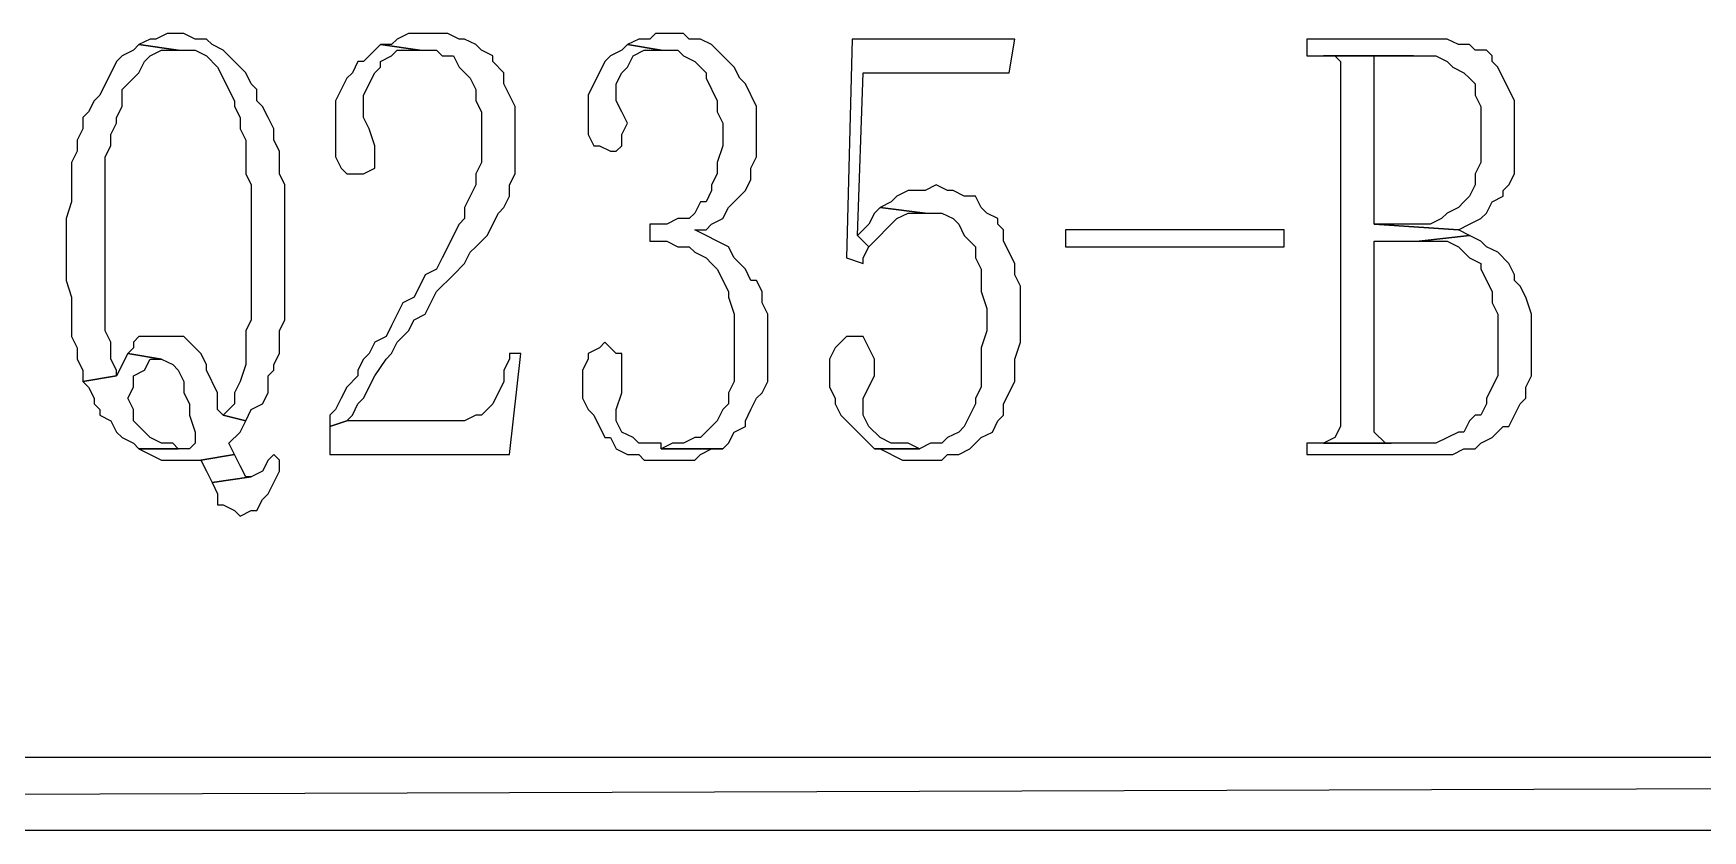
# Model space of a CAD drawing. Extents: x -15.4 to 0.8, y 0.3 to 11.8.
# Drawn here: x -1.5961 to -1.3484, y 1.3286 to 1.4469 of the extents above; entities that cross this region are included whole.
import ezdxf

# ---------------------------------------------------------------- set-up
doc = ezdxf.new("R2010")
doc.units = 0
doc.header["$MEASUREMENT"] = 0
doc.linetypes.add('AUSGEZOGEN', pattern=[0])
doc.layers.get('0').update_dxf_attribs({"linetype": 'AUSGEZOGEN'})

msp = doc.modelspace()

# ---------------------------------------------------------------- linework, layer by layer
for points in [[(-1.58045, 1.44523), (-1.58128, 1.4444), (-1.58128, 1.4444), (-1.58295, 1.44356), (-1.58295, 1.44356), (-1.58378, 1.44273), (-1.58378, 1.44273), (-1.58628, 1.43773), (-1.58628, 1.43773), (-1.58711, 1.4369), (-1.58711, 1.4369), (-1.58795, 1.43523), (-1.58795, 1.43523), (-1.58878, 1.4344), (-1.58878, 1.4344), (-1.58878, 1.43273), (-1.58878, 1.43273), (-1.58961, 1.43106), (-1.58961, 1.43106), (-1.58961, 1.4294), (-1.58961, 1.4294), (-1.59045, 1.42773), (-1.59045, 1.42773), (-1.59045, 1.4219), (-1.59045, 1.4219), (-1.59128, 1.4194), (-1.59128, 1.4194), (-1.59128, 1.41023), (-1.59128, 1.41023), (-1.59045, 1.40773), (-1.59045, 1.40773), (-1.59045, 1.4019), (-1.59045, 1.4019), (-1.58961, 1.40023), (-1.58961, 1.40023), (-1.58961, 1.39856), (-1.58961, 1.39856), (-1.58878, 1.3969), (-1.58878, 1.3969), (-1.58878, 1.39523), (-1.58878, 1.39523), (-1.58378, 1.39606), (-1.58378, 1.39606), (-1.58378, 1.3969), (-1.58378, 1.3969), (-1.58461, 1.39856), (-1.58461, 1.39856), (-1.58461, 1.40106), (-1.58461, 1.40106), (-1.58545, 1.40273), (-1.58545, 1.40273), (-1.58545, 1.42856), (-1.58545, 1.42856), (-1.58461, 1.43023), (-1.58461, 1.43023), (-1.58461, 1.4319), (-1.58461, 1.4319), (-1.58378, 1.43356), (-1.58378, 1.43356), (-1.58378, 1.4344), (-1.58378, 1.4344), (-1.58295, 1.43606), (-1.58295, 1.43606), (-1.58295, 1.43856), (-1.58295, 1.43856), (-1.58128, 1.44023), (-1.58128, 1.44023), (-1.58045, 1.44106), (-1.58045, 1.44106), (-1.57961, 1.44273), (-1.57961, 1.44273), (-1.57878, 1.44356), (-1.57878, 1.44356), (-1.57711, 1.4444), (-1.57711, 1.4444), (-1.57461, 1.4444), (-1.58045, 1.44523)], [(-1.57461, 1.4469), (-1.57628, 1.4469), (-1.57628, 1.4469), (-1.57795, 1.44606), (-1.57795, 1.44606), (-1.57878, 1.44606), (-1.57878, 1.44606), (-1.58045, 1.44523), (-1.58045, 1.44523), (-1.57461, 1.4444), (-1.57461, 1.4444), (-1.57211, 1.4444), (-1.57211, 1.4444), (-1.57045, 1.44356), (-1.57045, 1.44356), (-1.56878, 1.4419), (-1.56878, 1.4419), (-1.56628, 1.4369), (-1.56628, 1.4369), (-1.56628, 1.43606), (-1.56628, 1.43606), (-1.56545, 1.4344), (-1.56545, 1.4344), (-1.56545, 1.43273), (-1.56545, 1.43273), (-1.56461, 1.43106), (-1.56461, 1.43106), (-1.56461, 1.42606), (-1.56461, 1.42606), (-1.56378, 1.4244), (-1.56378, 1.4244), (-1.56378, 1.4044), (-1.56378, 1.4044), (-1.56461, 1.40273), (-1.56461, 1.40273), (-1.56461, 1.39773), (-1.56461, 1.39773), (-1.56545, 1.39523), (-1.56545, 1.39523), (-1.56628, 1.39356), (-1.56628, 1.39356), (-1.56628, 1.3919), (-1.56628, 1.3919), (-1.56711, 1.39106), (-1.56711, 1.39106), (-1.56795, 1.39023), (-1.56795, 1.39023), (-1.56461, 1.3894), (-1.56461, 1.3894), (-1.56378, 1.39106), (-1.56378, 1.39106), (-1.56211, 1.3919), (-1.56211, 1.3919), (-1.56128, 1.39356), (-1.56128, 1.39356), (-1.56128, 1.39606), (-1.56128, 1.39606), (-1.56045, 1.3969), (-1.56045, 1.3969), (-1.56045, 1.39773), (-1.56045, 1.39773), (-1.55961, 1.3994), (-1.55961, 1.3994), (-1.55961, 1.40273), (-1.55961, 1.40273), (-1.55878, 1.4044), (-1.55878, 1.4044), (-1.55878, 1.4244), (-1.55878, 1.4244), (-1.55961, 1.42606), (-1.55961, 1.42606), (-1.55961, 1.4294), (-1.55961, 1.4294), (-1.56045, 1.43106), (-1.56045, 1.43106), (-1.56045, 1.43273), (-1.56045, 1.43273), (-1.56128, 1.4344), (-1.56128, 1.4344), (-1.56211, 1.43606), (-1.56211, 1.43606), (-1.56295, 1.4369), (-1.56295, 1.4369), (-1.56295, 1.43856), (-1.56295, 1.43856), (-1.56378, 1.4394), (-1.56378, 1.4394), (-1.56461, 1.44106), (-1.56461, 1.44106), (-1.56711, 1.44356), (-1.56711, 1.44356), (-1.56795, 1.4444), (-1.56795, 1.4444), (-1.56961, 1.44523), (-1.56961, 1.44523), (-1.57045, 1.44606), (-1.57045, 1.44606), (-1.57211, 1.44606), (-1.57211, 1.44606), (-1.57378, 1.4469), (-1.57461, 1.4469)], [(-1.53795, 1.4469), (-1.54045, 1.4469), (-1.54045, 1.4469), (-1.54211, 1.44606), (-1.54211, 1.44606), (-1.54295, 1.44523), (-1.54295, 1.44523), (-1.54461, 1.44523), (-1.54461, 1.44523), (-1.53878, 1.4444), (-1.53878, 1.4444), (-1.53628, 1.4444), (-1.53628, 1.4444), (-1.53545, 1.44356), (-1.53545, 1.44356), (-1.53378, 1.44356), (-1.53378, 1.44356), (-1.53295, 1.4419), (-1.53295, 1.4419), (-1.53128, 1.44023), (-1.53128, 1.44023), (-1.53045, 1.43856), (-1.53045, 1.43856), (-1.53045, 1.4369), (-1.53045, 1.4369), (-1.52961, 1.43523), (-1.52961, 1.43523), (-1.52961, 1.42773), (-1.52961, 1.42773), (-1.53045, 1.42606), (-1.53045, 1.42606), (-1.53045, 1.4244), (-1.53045, 1.4244), (-1.53128, 1.42273), (-1.53128, 1.42273), (-1.53211, 1.42106), (-1.53211, 1.42106), (-1.53211, 1.4194), (-1.53211, 1.4194), (-1.53295, 1.41856), (-1.53295, 1.41856), (-1.53545, 1.41356), (-1.53545, 1.41356), (-1.53628, 1.4119), (-1.53628, 1.4119), (-1.53795, 1.41106), (-1.53795, 1.41106), (-1.53961, 1.40773), (-1.53961, 1.40773), (-1.54128, 1.4069), (-1.54128, 1.4069), (-1.54295, 1.40356), (-1.54295, 1.40356), (-1.54378, 1.4019), (-1.54378, 1.4019), (-1.54545, 1.40106), (-1.54545, 1.40106), (-1.54628, 1.3994), (-1.54628, 1.3994), (-1.54711, 1.39856), (-1.54711, 1.39856), (-1.54795, 1.3969), (-1.54795, 1.3969), (-1.54795, 1.39606), (-1.54795, 1.39606), (-1.54961, 1.3944), (-1.54961, 1.3944), (-1.55045, 1.39273), (-1.55045, 1.39273), (-1.55128, 1.39106), (-1.55128, 1.39106), (-1.55211, 1.39023), (-1.55211, 1.39023), (-1.55211, 1.38856), (-1.55211, 1.38856), (-1.54961, 1.3894), (-1.54961, 1.3894), (-1.54878, 1.39023), (-1.54878, 1.39023), (-1.54795, 1.3919), (-1.54795, 1.3919), (-1.54711, 1.39273), (-1.54711, 1.39273), (-1.54545, 1.39606), (-1.54545, 1.39606), (-1.54378, 1.39856), (-1.54378, 1.39856), (-1.54295, 1.3994), (-1.54295, 1.3994), (-1.54211, 1.40106), (-1.54211, 1.40106), (-1.54128, 1.4019), (-1.54128, 1.4019), (-1.54045, 1.40273), (-1.54045, 1.40273), (-1.53961, 1.4044), (-1.53961, 1.4044), (-1.53795, 1.40523), (-1.53795, 1.40523), (-1.53628, 1.40856), (-1.53628, 1.40856), (-1.53378, 1.41106), (-1.53378, 1.41106), (-1.53211, 1.41273), (-1.53211, 1.41273), (-1.53128, 1.4144), (-1.53128, 1.4144), (-1.53045, 1.41523), (-1.53045, 1.41523), (-1.52878, 1.4169), (-1.52878, 1.4169), (-1.52711, 1.42023), (-1.52711, 1.42023), (-1.52628, 1.42106), (-1.52628, 1.42106), (-1.52545, 1.42273), (-1.52545, 1.42273), (-1.52545, 1.4244), (-1.52545, 1.4244), (-1.52461, 1.42606), (-1.52461, 1.42606), (-1.52461, 1.43606), (-1.52461, 1.43606), (-1.52628, 1.4394), (-1.52628, 1.4394), (-1.52628, 1.44106), (-1.52628, 1.44106), (-1.52795, 1.44273), (-1.52795, 1.44273), (-1.52795, 1.44356), (-1.52795, 1.44356), (-1.52961, 1.4444), (-1.52961, 1.4444), (-1.53045, 1.44523), (-1.53045, 1.44523), (-1.53211, 1.44606), (-1.53211, 1.44606), (-1.53295, 1.44606), (-1.53295, 1.44606), (-1.53461, 1.4469), (-1.53461, 1.4469), (-1.53628, 1.4469), (-1.53795, 1.4469)], [(-1.54461, 1.44523), (-1.54628, 1.44356), (-1.54628, 1.44356), (-1.54711, 1.44273), (-1.54711, 1.44273), (-1.54795, 1.44273), (-1.54795, 1.44273), (-1.54878, 1.44106), (-1.54878, 1.44106), (-1.54961, 1.44023), (-1.54961, 1.44023), (-1.55045, 1.43856), (-1.55045, 1.43856), (-1.55128, 1.4369), (-1.55128, 1.4369), (-1.55128, 1.42856), (-1.55128, 1.42856), (-1.55045, 1.4269), (-1.55045, 1.4269), (-1.54961, 1.42606), (-1.54961, 1.42606), (-1.54711, 1.42606), (-1.54711, 1.42606), (-1.54545, 1.4269), (-1.54545, 1.4269), (-1.54545, 1.43023), (-1.54545, 1.43023), (-1.54628, 1.43273), (-1.54628, 1.43273), (-1.54711, 1.4344), (-1.54711, 1.4344), (-1.54711, 1.43773), (-1.54711, 1.43773), (-1.54545, 1.44106), (-1.54545, 1.44106), (-1.54461, 1.4419), (-1.54461, 1.4419), (-1.54461, 1.44273), (-1.54461, 1.44273), (-1.54295, 1.44356), (-1.54295, 1.44356), (-1.54211, 1.4444), (-1.54211, 1.4444), (-1.53878, 1.4444), (-1.54461, 1.44523)], [(-1.50795, 1.44523), (-1.50878, 1.4444), (-1.50878, 1.4444), (-1.51045, 1.44356), (-1.51045, 1.44356), (-1.51128, 1.44273), (-1.51128, 1.44273), (-1.51378, 1.43773), (-1.51378, 1.43773), (-1.51378, 1.4319), (-1.51378, 1.4319), (-1.51295, 1.43023), (-1.51295, 1.43023), (-1.51211, 1.43023), (-1.51211, 1.43023), (-1.51045, 1.4294), (-1.51045, 1.4294), (-1.50961, 1.4294), (-1.50961, 1.4294), (-1.50878, 1.43023), (-1.50878, 1.43023), (-1.50878, 1.4319), (-1.50878, 1.4319), (-1.50795, 1.43356), (-1.50795, 1.43356), (-1.50878, 1.43523), (-1.50878, 1.43523), (-1.50961, 1.4369), (-1.50961, 1.4369), (-1.50961, 1.4394), (-1.50961, 1.4394), (-1.50878, 1.44106), (-1.50878, 1.44106), (-1.50795, 1.4419), (-1.50795, 1.4419), (-1.50711, 1.44356), (-1.50711, 1.44356), (-1.50545, 1.4444), (-1.50545, 1.4444), (-1.50295, 1.4444), (-1.50795, 1.44523)], [(-1.50128, 1.4469), (-1.50378, 1.4469), (-1.50378, 1.4469), (-1.50461, 1.44606), (-1.50461, 1.44606), (-1.50628, 1.44606), (-1.50628, 1.44606), (-1.50795, 1.44523), (-1.50795, 1.44523), (-1.50295, 1.4444), (-1.50295, 1.4444), (-1.50045, 1.4444), (-1.50045, 1.4444), (-1.49961, 1.44356), (-1.49961, 1.44356), (-1.49795, 1.44273), (-1.49795, 1.44273), (-1.49628, 1.44106), (-1.49628, 1.44106), (-1.49628, 1.44023), (-1.49628, 1.44023), (-1.49461, 1.4369), (-1.49461, 1.4369), (-1.49461, 1.43523), (-1.49461, 1.43523), (-1.49378, 1.43356), (-1.49378, 1.43356), (-1.49378, 1.43023), (-1.49378, 1.43023), (-1.49461, 1.42773), (-1.49461, 1.42773), (-1.49461, 1.42606), (-1.49461, 1.42606), (-1.49545, 1.4244), (-1.49545, 1.4244), (-1.49545, 1.42356), (-1.49545, 1.42356), (-1.49628, 1.4219), (-1.49628, 1.4219), (-1.49711, 1.4219), (-1.49711, 1.4219), (-1.49795, 1.42023), (-1.49795, 1.42023), (-1.49878, 1.4194), (-1.49878, 1.4194), (-1.50045, 1.4194), (-1.50045, 1.4194), (-1.50211, 1.41856), (-1.50211, 1.41856), (-1.50461, 1.41856), (-1.50461, 1.41856), (-1.50461, 1.41606), (-1.50461, 1.41606), (-1.50211, 1.41606), (-1.50211, 1.41606), (-1.50045, 1.41523), (-1.50045, 1.41523), (-1.49878, 1.41523), (-1.49878, 1.41523), (-1.49795, 1.4144), (-1.49795, 1.4144), (-1.49628, 1.41356), (-1.49628, 1.41356), (-1.49545, 1.41273), (-1.49545, 1.41273), (-1.49461, 1.4119), (-1.49461, 1.4119), (-1.49295, 1.40856), (-1.49295, 1.40856), (-1.49295, 1.40773), (-1.49295, 1.40773), (-1.49211, 1.40523), (-1.49211, 1.40523), (-1.49211, 1.39523), (-1.49211, 1.39523), (-1.49295, 1.39356), (-1.49295, 1.39356), (-1.49295, 1.3919), (-1.49295, 1.3919), (-1.49378, 1.39106), (-1.49378, 1.39106), (-1.49461, 1.3894), (-1.49461, 1.3894), (-1.49711, 1.3869), (-1.49711, 1.3869), (-1.49795, 1.3869), (-1.49795, 1.3869), (-1.49961, 1.38606), (-1.49961, 1.38606), (-1.50128, 1.38606), (-1.50128, 1.38606), (-1.50295, 1.38523), (-1.50295, 1.38523), (-1.49378, 1.38523), (-1.49378, 1.38523), (-1.49295, 1.38606), (-1.49295, 1.38606), (-1.49211, 1.38773), (-1.49211, 1.38773), (-1.49045, 1.38856), (-1.49045, 1.38856), (-1.49045, 1.3894), (-1.49045, 1.3894), (-1.48961, 1.39106), (-1.48961, 1.39106), (-1.48878, 1.39273), (-1.48878, 1.39273), (-1.48795, 1.39356), (-1.48795, 1.39356), (-1.48711, 1.39523), (-1.48711, 1.39523), (-1.48711, 1.40523), (-1.48711, 1.40523), (-1.48795, 1.4069), (-1.48795, 1.4069), (-1.48795, 1.40856), (-1.48795, 1.40856), (-1.48878, 1.41023), (-1.48878, 1.41023), (-1.48961, 1.41023), (-1.48961, 1.41023), (-1.49045, 1.4119), (-1.49045, 1.4119), (-1.49128, 1.41273), (-1.49128, 1.41273), (-1.49211, 1.41356), (-1.49211, 1.41356), (-1.49295, 1.41523), (-1.49295, 1.41523), (-1.49795, 1.41773), (-1.49795, 1.41773), (-1.49628, 1.41773), (-1.49628, 1.41773), (-1.49545, 1.41856), (-1.49545, 1.41856), (-1.49378, 1.4194), (-1.49378, 1.4194), (-1.49295, 1.42106), (-1.49295, 1.42106), (-1.49211, 1.4219), (-1.49211, 1.4219), (-1.49045, 1.42356), (-1.49045, 1.42356), (-1.48961, 1.42523), (-1.48961, 1.42523), (-1.48961, 1.4269), (-1.48961, 1.4269), (-1.48878, 1.42856), (-1.48878, 1.42856), (-1.48878, 1.43606), (-1.48878, 1.43606), (-1.49045, 1.4394), (-1.49045, 1.4394), (-1.49128, 1.44023), (-1.49128, 1.44023), (-1.49211, 1.4419), (-1.49211, 1.4419), (-1.49378, 1.44356), (-1.49378, 1.44356), (-1.49461, 1.4444), (-1.49461, 1.4444), (-1.49545, 1.44523), (-1.49545, 1.44523), (-1.49711, 1.44606), (-1.49711, 1.44606), (-1.49878, 1.44606), (-1.49878, 1.44606), (-1.49961, 1.4469), (-1.50128, 1.4469)], [(-1.45045, 1.44606), (-1.47461, 1.44606), (-1.47461, 1.44606), (-1.47545, 1.41356), (-1.47545, 1.41356), (-1.47295, 1.41273), (-1.47295, 1.41273), (-1.47295, 1.41356), (-1.47295, 1.41356), (-1.47211, 1.41523), (-1.47211, 1.41523), (-1.47378, 1.4169), (-1.47378, 1.4169), (-1.47295, 1.44106), (-1.47295, 1.44106), (-1.45128, 1.44106), (-1.45045, 1.44606)], [(-1.38961, 1.44606), (-1.40711, 1.44606), (-1.40711, 1.44606), (-1.40711, 1.44356), (-1.40711, 1.44356), (-1.38795, 1.44356), (-1.38795, 1.44356), (-1.38628, 1.44273), (-1.38628, 1.44273), (-1.38545, 1.4419), (-1.38545, 1.4419), (-1.38378, 1.44106), (-1.38378, 1.44106), (-1.38295, 1.44023), (-1.38295, 1.44023), (-1.38211, 1.4394), (-1.38211, 1.4394), (-1.38211, 1.43773), (-1.38211, 1.43773), (-1.38128, 1.43606), (-1.38128, 1.43606), (-1.38128, 1.42773), (-1.38128, 1.42773), (-1.38211, 1.42606), (-1.38211, 1.42606), (-1.38211, 1.4244), (-1.38211, 1.4244), (-1.38295, 1.42273), (-1.38295, 1.42273), (-1.38378, 1.4219), (-1.38378, 1.4219), (-1.38461, 1.42106), (-1.38461, 1.42106), (-1.38628, 1.42023), (-1.38628, 1.42023), (-1.38711, 1.4194), (-1.38711, 1.4194), (-1.38878, 1.41856), (-1.38878, 1.41856), (-1.39711, 1.41856), (-1.39711, 1.41856), (-1.38461, 1.41773), (-1.38461, 1.41773), (-1.38295, 1.41856), (-1.38295, 1.41856), (-1.38128, 1.4194), (-1.38128, 1.4194), (-1.38045, 1.42023), (-1.38045, 1.42023), (-1.37961, 1.4219), (-1.37961, 1.4219), (-1.37795, 1.42273), (-1.37795, 1.42273), (-1.37795, 1.42356), (-1.37795, 1.42356), (-1.37711, 1.4244), (-1.37711, 1.4244), (-1.37628, 1.42606), (-1.37628, 1.42606), (-1.37628, 1.4369), (-1.37628, 1.4369), (-1.37878, 1.4419), (-1.37878, 1.4419), (-1.37961, 1.44273), (-1.37961, 1.44273), (-1.37961, 1.44356), (-1.37961, 1.44356), (-1.38045, 1.4444), (-1.38045, 1.4444), (-1.38211, 1.4444), (-1.38211, 1.4444), (-1.38295, 1.44523), (-1.38295, 1.44523), (-1.38461, 1.44523), (-1.38461, 1.44523), (-1.38628, 1.44606), (-1.38628, 1.44606), (-1.38795, 1.44606), (-1.38961, 1.44606)], [(-1.40461, 1.44356), (-1.40295, 1.44356), (-1.40295, 1.44356), (-1.40211, 1.44273), (-1.40211, 1.44273), (-1.40211, 1.38856), (-1.40211, 1.38856), (-1.40295, 1.3869), (-1.40295, 1.3869), (-1.40461, 1.38606), (-1.40461, 1.38606), (-1.39461, 1.38606), (-1.39461, 1.38606), (-1.39545, 1.38606), (-1.39545, 1.38606), (-1.39711, 1.38773), (-1.39711, 1.38773), (-1.39711, 1.41606), (-1.39711, 1.41606), (-1.39045, 1.41606), (-1.39045, 1.41606), (-1.38295, 1.4169), (-1.38295, 1.4169), (-1.38461, 1.41773), (-1.38461, 1.41773), (-1.39711, 1.41856), (-1.39711, 1.41856), (-1.39711, 1.44356), (-1.39711, 1.44356), (-1.39128, 1.44356), (-1.40461, 1.44356)], [(-1.46211, 1.4244), (-1.46378, 1.42356), (-1.46378, 1.42356), (-1.46628, 1.42356), (-1.46628, 1.42356), (-1.46795, 1.42273), (-1.46795, 1.42273), (-1.46878, 1.4219), (-1.46878, 1.4219), (-1.47045, 1.42106), (-1.47045, 1.42106), (-1.46378, 1.42023), (-1.46378, 1.42023), (-1.46128, 1.42023), (-1.46128, 1.42023), (-1.45961, 1.4194), (-1.45961, 1.4194), (-1.45878, 1.41856), (-1.45878, 1.41856), (-1.45795, 1.4169), (-1.45795, 1.4169), (-1.45711, 1.41606), (-1.45711, 1.41606), (-1.45628, 1.41523), (-1.45628, 1.41523), (-1.45628, 1.41356), (-1.45628, 1.41356), (-1.45545, 1.4119), (-1.45545, 1.4119), (-1.45545, 1.40856), (-1.45545, 1.40856), (-1.45461, 1.40606), (-1.45461, 1.40606), (-1.45461, 1.40273), (-1.45461, 1.40273), (-1.45545, 1.40023), (-1.45545, 1.40023), (-1.45545, 1.3944), (-1.45545, 1.3944), (-1.45628, 1.39273), (-1.45628, 1.39273), (-1.45628, 1.3919), (-1.45628, 1.3919), (-1.45711, 1.39023), (-1.45711, 1.39023), (-1.45795, 1.38856), (-1.45795, 1.38856), (-1.45878, 1.38773), (-1.45878, 1.38773), (-1.46045, 1.3869), (-1.46045, 1.3869), (-1.46128, 1.38606), (-1.46128, 1.38606), (-1.46295, 1.38606), (-1.46295, 1.38606), (-1.46461, 1.38523), (-1.46461, 1.38523), (-1.47128, 1.38523), (-1.47128, 1.38523), (-1.47045, 1.38523), (-1.47045, 1.38523), (-1.46711, 1.38356), (-1.46711, 1.38356), (-1.46128, 1.38356), (-1.46128, 1.38356), (-1.46045, 1.3844), (-1.46045, 1.3844), (-1.45878, 1.3844), (-1.45878, 1.3844), (-1.45711, 1.38523), (-1.45711, 1.38523), (-1.45628, 1.38606), (-1.45628, 1.38606), (-1.45545, 1.3869), (-1.45545, 1.3869), (-1.45378, 1.38773), (-1.45378, 1.38773), (-1.45295, 1.3894), (-1.45295, 1.3894), (-1.45211, 1.39023), (-1.45211, 1.39023), (-1.45211, 1.3919), (-1.45211, 1.3919), (-1.45045, 1.39523), (-1.45045, 1.39523), (-1.45045, 1.39856), (-1.45045, 1.39856), (-1.44961, 1.40106), (-1.44961, 1.40106), (-1.44961, 1.4094), (-1.44961, 1.4094), (-1.45045, 1.41106), (-1.45045, 1.41106), (-1.45045, 1.41273), (-1.45045, 1.41273), (-1.45211, 1.41606), (-1.45211, 1.41606), (-1.45211, 1.41773), (-1.45211, 1.41773), (-1.45295, 1.41856), (-1.45295, 1.41856), (-1.45295, 1.4194), (-1.45295, 1.4194), (-1.45461, 1.42023), (-1.45461, 1.42023), (-1.45545, 1.42106), (-1.45545, 1.42106), (-1.45628, 1.42273), (-1.45628, 1.42273), (-1.45795, 1.42273), (-1.45795, 1.42273), (-1.45961, 1.42356), (-1.45961, 1.42356), (-1.46045, 1.42356), (-1.46211, 1.4244)], [(-1.47045, 1.42106), (-1.47128, 1.42023), (-1.47128, 1.42023), (-1.47211, 1.41856), (-1.47211, 1.41856), (-1.47378, 1.4169), (-1.47378, 1.4169), (-1.47211, 1.41523), (-1.47211, 1.41523), (-1.46795, 1.4194), (-1.46795, 1.4194), (-1.46628, 1.42023), (-1.46628, 1.42023), (-1.46378, 1.42023), (-1.47045, 1.42106)], [(-1.41045, 1.41523), (-1.41045, 1.41773), (-1.41045, 1.41773), (-1.44295, 1.41773), (-1.44295, 1.41773), (-1.44295, 1.41523), (-1.44295, 1.41523), (-1.41045, 1.41523), (-1.41045, 1.41523)], [(-1.38295, 1.4169), (-1.39045, 1.41606), (-1.39045, 1.41606), (-1.38628, 1.41606), (-1.38628, 1.41606), (-1.38461, 1.41523), (-1.38461, 1.41523), (-1.38378, 1.4144), (-1.38378, 1.4144), (-1.38295, 1.41356), (-1.38295, 1.41356), (-1.38128, 1.41273), (-1.38128, 1.41273), (-1.38128, 1.4119), (-1.38128, 1.4119), (-1.37961, 1.40856), (-1.37961, 1.40856), (-1.37961, 1.4069), (-1.37961, 1.4069), (-1.37878, 1.40523), (-1.37878, 1.40523), (-1.37878, 1.39606), (-1.37878, 1.39606), (-1.38045, 1.39273), (-1.38045, 1.39273), (-1.38045, 1.3919), (-1.38045, 1.3919), (-1.38128, 1.39023), (-1.38128, 1.39023), (-1.38211, 1.39023), (-1.38211, 1.39023), (-1.38295, 1.3894), (-1.38295, 1.3894), (-1.38378, 1.38773), (-1.38378, 1.38773), (-1.38461, 1.38773), (-1.38461, 1.38773), (-1.38795, 1.38606), (-1.38795, 1.38606), (-1.40711, 1.38606), (-1.40711, 1.38606), (-1.40711, 1.3844), (-1.40711, 1.3844), (-1.38545, 1.3844), (-1.38545, 1.3844), (-1.38378, 1.38523), (-1.38378, 1.38523), (-1.38211, 1.38523), (-1.38211, 1.38523), (-1.38128, 1.38606), (-1.38128, 1.38606), (-1.37961, 1.3869), (-1.37961, 1.3869), (-1.37795, 1.38856), (-1.37795, 1.38856), (-1.37711, 1.38856), (-1.37711, 1.38856), (-1.37628, 1.39023), (-1.37628, 1.39023), (-1.37545, 1.3919), (-1.37545, 1.3919), (-1.37461, 1.39273), (-1.37461, 1.39273), (-1.37461, 1.3944), (-1.37461, 1.3944), (-1.37378, 1.39606), (-1.37378, 1.39606), (-1.37378, 1.40523), (-1.37378, 1.40523), (-1.37461, 1.40773), (-1.37461, 1.40773), (-1.37545, 1.4094), (-1.37545, 1.4094), (-1.37628, 1.41023), (-1.37628, 1.41023), (-1.37628, 1.41106), (-1.37628, 1.41106), (-1.37711, 1.41273), (-1.37711, 1.41273), (-1.37878, 1.4144), (-1.37878, 1.4144), (-1.38045, 1.41523), (-1.38045, 1.41523), (-1.38128, 1.41606), (-1.38295, 1.4169)], [(-1.57711, 1.4019), (-1.58045, 1.4019), (-1.58045, 1.4019), (-1.58128, 1.40106), (-1.58128, 1.40106), (-1.58128, 1.40023), (-1.58128, 1.40023), (-1.58211, 1.3994), (-1.58211, 1.3994), (-1.57711, 1.39856), (-1.57711, 1.39856), (-1.57545, 1.39773), (-1.57545, 1.39773), (-1.57461, 1.3969), (-1.57461, 1.3969), (-1.57378, 1.39523), (-1.57378, 1.39523), (-1.57378, 1.39356), (-1.57378, 1.39356), (-1.57295, 1.3919), (-1.57295, 1.3919), (-1.57295, 1.39023), (-1.57295, 1.39023), (-1.57211, 1.38773), (-1.57211, 1.38773), (-1.57211, 1.38606), (-1.57211, 1.38606), (-1.57295, 1.38523), (-1.57295, 1.38523), (-1.58045, 1.38523), (-1.58045, 1.38523), (-1.57711, 1.38356), (-1.57711, 1.38356), (-1.57128, 1.38356), (-1.57128, 1.38356), (-1.56628, 1.3844), (-1.56628, 1.3844), (-1.56711, 1.38606), (-1.56711, 1.38606), (-1.56545, 1.38773), (-1.56545, 1.38773), (-1.56461, 1.3894), (-1.56461, 1.3894), (-1.56795, 1.39023), (-1.56795, 1.39023), (-1.56878, 1.39106), (-1.56878, 1.39106), (-1.56878, 1.39356), (-1.56878, 1.39356), (-1.57045, 1.3969), (-1.57045, 1.3969), (-1.57045, 1.39773), (-1.57045, 1.39773), (-1.57128, 1.3994), (-1.57128, 1.3994), (-1.57378, 1.4019), (-1.57378, 1.4019), (-1.57545, 1.4019), (-1.57711, 1.4019)], [(-1.51128, 1.40106), (-1.51211, 1.40023), (-1.51211, 1.40023), (-1.51378, 1.3994), (-1.51378, 1.3994), (-1.51378, 1.39856), (-1.51378, 1.39856), (-1.51461, 1.3969), (-1.51461, 1.3969), (-1.51461, 1.39273), (-1.51461, 1.39273), (-1.51378, 1.39106), (-1.51378, 1.39106), (-1.51295, 1.39023), (-1.51295, 1.39023), (-1.51128, 1.3869), (-1.51128, 1.3869), (-1.51045, 1.3869), (-1.51045, 1.3869), (-1.50961, 1.38523), (-1.50961, 1.38523), (-1.50795, 1.3844), (-1.50795, 1.3844), (-1.50628, 1.3844), (-1.50628, 1.3844), (-1.50545, 1.38356), (-1.50545, 1.38356), (-1.49795, 1.38356), (-1.49795, 1.38356), (-1.49711, 1.3844), (-1.49711, 1.3844), (-1.49545, 1.38523), (-1.49545, 1.38523), (-1.49378, 1.38523), (-1.49378, 1.38523), (-1.50295, 1.38523), (-1.50295, 1.38523), (-1.50295, 1.38606), (-1.50295, 1.38606), (-1.50628, 1.38606), (-1.50628, 1.38606), (-1.50711, 1.3869), (-1.50711, 1.3869), (-1.50878, 1.38773), (-1.50878, 1.38773), (-1.50961, 1.3894), (-1.50961, 1.3894), (-1.50961, 1.39106), (-1.50961, 1.39106), (-1.50878, 1.39356), (-1.50878, 1.39356), (-1.50878, 1.3994), (-1.50878, 1.3994), (-1.50961, 1.3994), (-1.50961, 1.3994), (-1.51045, 1.40023), (-1.51128, 1.40106)], [(-1.47461, 1.4019), (-1.47545, 1.4019), (-1.47545, 1.4019), (-1.47711, 1.40023), (-1.47711, 1.40023), (-1.47795, 1.39856), (-1.47795, 1.39856), (-1.47795, 1.3944), (-1.47795, 1.3944), (-1.47711, 1.39273), (-1.47711, 1.39273), (-1.47711, 1.3919), (-1.47711, 1.3919), (-1.47628, 1.39023), (-1.47628, 1.39023), (-1.47128, 1.38523), (-1.47128, 1.38523), (-1.46461, 1.38523), (-1.46461, 1.38523), (-1.46628, 1.38606), (-1.46628, 1.38606), (-1.46878, 1.38606), (-1.46878, 1.38606), (-1.47045, 1.3869), (-1.47045, 1.3869), (-1.47211, 1.38856), (-1.47211, 1.38856), (-1.47295, 1.39023), (-1.47295, 1.39023), (-1.47295, 1.39273), (-1.47295, 1.39273), (-1.47128, 1.39606), (-1.47128, 1.39606), (-1.47128, 1.39856), (-1.47128, 1.39856), (-1.47295, 1.4019), (-1.47461, 1.4019)], [(-1.58211, 1.3994), (-1.58378, 1.39606), (-1.58378, 1.39606), (-1.58878, 1.39523), (-1.58878, 1.39523), (-1.58795, 1.3944), (-1.58795, 1.3944), (-1.58711, 1.39273), (-1.58711, 1.39273), (-1.58711, 1.3919), (-1.58711, 1.3919), (-1.58628, 1.39106), (-1.58628, 1.39106), (-1.58628, 1.39023), (-1.58628, 1.39023), (-1.58461, 1.3894), (-1.58461, 1.3894), (-1.58378, 1.38773), (-1.58378, 1.38773), (-1.58295, 1.3869), (-1.58295, 1.3869), (-1.58128, 1.38606), (-1.58128, 1.38606), (-1.58045, 1.38523), (-1.58045, 1.38523), (-1.57461, 1.38523), (-1.57461, 1.38523), (-1.57545, 1.38606), (-1.57545, 1.38606), (-1.57711, 1.38606), (-1.57711, 1.38606), (-1.57878, 1.3869), (-1.57878, 1.3869), (-1.58128, 1.3894), (-1.58128, 1.3894), (-1.58128, 1.39106), (-1.58128, 1.39106), (-1.58211, 1.39273), (-1.58211, 1.39273), (-1.58128, 1.3944), (-1.58128, 1.3944), (-1.58128, 1.39606), (-1.58128, 1.39606), (-1.57961, 1.3969), (-1.57961, 1.3969), (-1.57878, 1.39856), (-1.57878, 1.39856), (-1.57711, 1.39856), (-1.58211, 1.3994)], [(-1.52378, 1.3994), (-1.52545, 1.3994), (-1.52545, 1.3994), (-1.52545, 1.39856), (-1.52545, 1.39856), (-1.52628, 1.3969), (-1.52628, 1.3969), (-1.52628, 1.39523), (-1.52628, 1.39523), (-1.52795, 1.3919), (-1.52795, 1.3919), (-1.52961, 1.39023), (-1.52961, 1.39023), (-1.53045, 1.39023), (-1.53045, 1.39023), (-1.53211, 1.3894), (-1.53211, 1.3894), (-1.54961, 1.3894), (-1.54961, 1.3894), (-1.55211, 1.38856), (-1.55211, 1.38856), (-1.55211, 1.3844), (-1.55211, 1.3844), (-1.52545, 1.3844), (-1.52378, 1.3994)], [(-1.56628, 1.3844), (-1.57128, 1.38356), (-1.57128, 1.38356), (-1.57045, 1.3819), (-1.57045, 1.3819), (-1.56961, 1.38023), (-1.56961, 1.38023), (-1.56378, 1.38106), (-1.56378, 1.38106), (-1.56461, 1.38106), (-1.56461, 1.38106), (-1.56545, 1.38273), (-1.56628, 1.3844)], [(-1.56045, 1.3844), (-1.56128, 1.38356), (-1.56128, 1.38356), (-1.56211, 1.3819), (-1.56211, 1.3819), (-1.56378, 1.38106), (-1.56378, 1.38106), (-1.56961, 1.38023), (-1.56961, 1.38023), (-1.56878, 1.37856), (-1.56878, 1.37856), (-1.56878, 1.3769), (-1.56878, 1.3769), (-1.56795, 1.3769), (-1.56795, 1.3769), (-1.56628, 1.37606), (-1.56628, 1.37606), (-1.56545, 1.37523), (-1.56545, 1.37523), (-1.56378, 1.37606), (-1.56378, 1.37606), (-1.56295, 1.37606), (-1.56295, 1.37606), (-1.56211, 1.37773), (-1.56211, 1.37773), (-1.56128, 1.37856), (-1.56128, 1.37856), (-1.56045, 1.38023), (-1.56045, 1.38023), (-1.55961, 1.3819), (-1.55961, 1.3819), (-1.55961, 1.38356), (-1.56045, 1.3844)], [(-3.26878, 1.3394), (-3.26878, 1.32856), (-3.26878, 1.32856), (0.08122, 1.3394), (-3.26878, 1.3394)], [(-3.26878, 1.32856), (0.08122, 1.3394), (0.08122, 1.3394), (0.08122, 1.32856), (-3.26878, 1.32856)]]:
    msp.add_lwpolyline(points)

doc.saveas('drawing.dxf')
